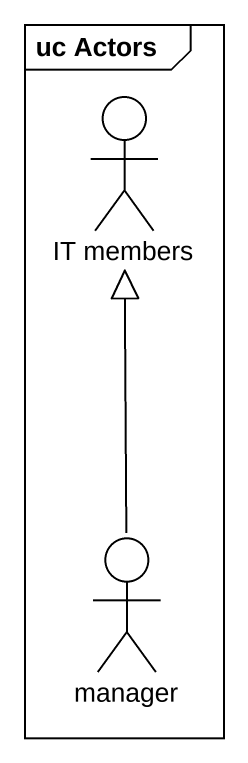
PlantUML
@startuml
mainframe uc Actors
actor "IT members" as IT_members
actor manager
manager -up-|> IT_members
@enduml
